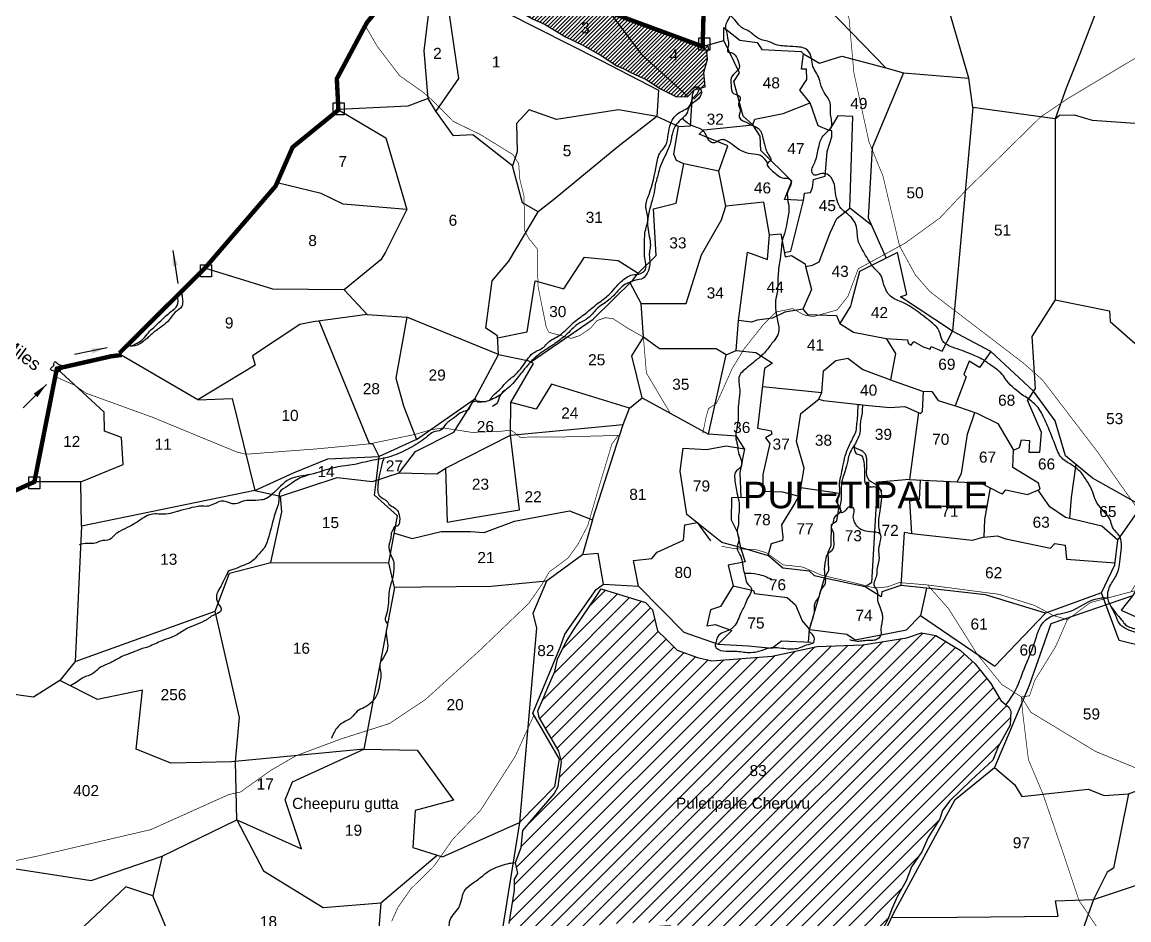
# Model space of a CAD drawing. Header units: feet. Extents: x 784194 to 795064, y 1574127 to 1583236.
# Drawn here: x 786772 to 789271, y 1579764 to 1581792 of the extents above; entities that cross this region are included whole.
import ezdxf
from ezdxf.enums import TextEntityAlignment as Align

# ---------------------------------------------------------------- set-up
doc = ezdxf.new("R2010")
doc.units = ezdxf.units.FT
doc.header["$LTSCALE"] = 15
doc.header["$MEASUREMENT"] = 0
doc.linetypes.add('HIDDEN2', pattern=[0.1875, 0.125, -0.0625])
for name, color, linetype in [('PLOT', 7, 'Continuous'), ('PLOT NO', 7, 'Continuous'), ('ROADS', 6, 'Continuous'), ('TANKS-STREAM', 4, 'Continuous'), ('VILLAGE STONES', 240, 'Continuous')]:
    doc.layers.add(name, color=color, linetype=linetype)
doc.layers.add('VILLAGE BOUNDRY', color=5, linetype='HIDDEN2', lineweight=100)
doc.styles.get("Standard").update_dxf_attribs({"font": 'arial.ttf'})
doc.dimstyles.get("Standard").update_dxf_attribs({"dimtxt": 0.18, "dimasz": 35, "dimexe": 0.18, "dimexo": 0.0625, "dimgap": 0.09, "dimtad": 0, "dimtih": 1, "dimtoh": 1, "dimdec": 4, "dimzin": 0, "dimdsep": 46, "dimtxsty": 'Standard', "dimcen": 0.09, "dimadec": 0, "dimazin": 0, "dimtfac": 1, "dimtdec": 4, "dimtofl": 0, "dimtmove": 0, "dimatfit": 3, "dimfxl": 1, "dimtolj": 1, "dimtzin": 0, "dimarcsym": 0})

msp = doc.modelspace()

# ---------------------------------------------------------------- hatches: boundary and pattern name
at = {"layer": 'TANKS-STREAM', "lineweight": -2}
h = msp.add_hatch(dxfattribs=at)
h.set_pattern_fill('ANSI31', color=256, scale=50)
edge = h.paths.add_edge_path()
edge.add_line((788181.2, 1581662.5), (788213.5, 1581640.9))
edge.add_line((788213.5, 1581640.9), (788249.5, 1581622.9))
edge.add_line((788249.5, 1581622.9), (788274.8, 1581623.7))
edge.add_line((788274.8, 1581623.7), (788289.4, 1581638.9))
edge.add_line((788289.4, 1581638.9), (788301, 1581642))
edge.add_spline(control_points=[(788301, 1581642), (788301.1, 1581642.5), (788301.2, 1581643), (788301.3, 1581643.5)], knot_values=[910.490711, 910.490711, 910.490711, 910.490711, 911.963394, 911.963394, 911.963394, 911.963394], degree=3, periodic=0)
edge.add_spline(control_points=[(788301.3, 1581643.5), (788301.7, 1581643.2), (788302.1, 1581642.8), (788302.4, 1581642.4)], knot_values=[37.831192, 37.831192, 37.831192, 37.831192, 39.350211, 39.350211, 39.350211, 39.350211], degree=3, periodic=0)
edge.add_spline(control_points=[(788280.2, 1581603.9), (788283.7, 1581607.9), (788293.2, 1581613.3), (788302.4, 1581621.8), (788306, 1581630.6), (788305.8, 1581637.1), (788303.7, 1581641), (788302.4, 1581642.4)], knot_values=[39.350211, 39.350211, 39.350211, 39.350211, 55.669986, 69.557943, 77.024587, 83.263541, 88.817356, 88.817356, 88.817356, 88.817356], degree=3, periodic=0)
edge.add_line((788302.4, 1581642.4), (788314, 1581645.5))
edge.add_line((788314, 1581645.5), (788311.3, 1581677.8))
edge.add_line((788311.3, 1581677.8), (788319.7, 1581708.2))
edge.add_line((788319.7, 1581708.2), (788317.9, 1581725))
edge.add_line((788317.9, 1581725), (788322.7, 1581730.3))
edge.add_line((788322.7, 1581730.3), (788319.9, 1581740))
edge.add_line((788319.9, 1581740), (788308.4, 1581736.8))
edge.add_line((788308.4, 1581736.8), (787800.2, 1581924.1))
edge.add_line((787800.2, 1581924.1), (787827.8, 1581879.5))
edge.add_line((787827.8, 1581879.5), (787858.4, 1581849.4))
edge.add_line((787858.4, 1581849.4), (787886.8, 1581821.5))
edge.add_line((787886.8, 1581821.5), (787924.2, 1581799))
edge.add_line((787924.2, 1581799), (787953, 1581786.3))
edge.add_line((787953, 1581786.3), (787998.4, 1581758.9))
edge.add_line((787998.4, 1581758.9), (788036.5, 1581740.8))
edge.add_line((788036.5, 1581740.8), (788079.2, 1581716.1))
edge.add_line((788079.2, 1581716.1), (788114.8, 1581693))
edge.add_line((788114.8, 1581693), (788130.5, 1581686.7))
edge.add_line((788130.5, 1581686.7), (788146.4, 1581678))
edge.add_line((788146.4, 1581678), (788181.2, 1581662.5))
h = msp.add_hatch(dxfattribs=at)
h.set_pattern_fill('ANSI31,_O', color=256, scale=200)
h.set_pattern_definition([(45, (0, 0), (-17.67766953, 17.67766953), [])])
h.paths.add_polyline_path([(788849.9, 1580010.9), (788866.6, 1580032.5), (788915.1, 1580079.3), (788963.8, 1580124.2), (788976.1, 1580154.7), (789002.8, 1580203.8), (789004.5, 1580234.9), (788999.9, 1580244), (788981.5, 1580259), (788958.9, 1580297.5), (788924.2, 1580342.3), (788889.8, 1580372.6), (788834.8, 1580406.3), (788802.8, 1580411.8), (788769.3, 1580401.1), (788670, 1580384.9), (788566.8, 1580381.2), (788465.4, 1580359.5), (788329.4, 1580349.1), (788296.7, 1580356.7), (788250.6, 1580373.1), (788225.8, 1580397.4), (788206.3, 1580416.6), (788195.2, 1580463.7), (788179.7, 1580480.4), (788079.2, 1580511.2), (788069.2, 1580496.4), (788055, 1580475.2), (788017.6, 1580419.7), (788000.3, 1580391.9), (787980.6, 1580353.7), (787974.3, 1580324.9), (787959.7, 1580290.5), (787949.5, 1580266.7), (787936.4, 1580236), (787938.9, 1580221.1), (787983.5, 1580144.4), (787989.7, 1580120.3), (787982.2, 1580064.9), (787973.4, 1580048.7), (787939.9, 1580009.6), (787902.2, 1579965.6), (787898.6, 1579927.4), (787885.4, 1579893.1), (787890.8, 1579868), (787883.8, 1579855.5), (787883.6, 1579830.8), (787871.7, 1579755.6), (787889.9, 1579737.7), (787955.7, 1579745.3), (787991.7, 1579745), (788108.5, 1579755.1), (788187.5, 1579757.9), (788238.1, 1579761.9), (788250.5, 1579753.8), (788274.7, 1579722), (788289, 1579711.8), (788293.9, 1579702.4), (788346.2, 1579636.8), (788379.8, 1579607.1), (788440.9, 1579605.7), (788495.2, 1579613.9), (788524, 1579618.3), (788566.3, 1579621.1), (788621.4, 1579628.2), (788649.3, 1579627.1), (788660.8, 1579636), (788685.9, 1579684), (788703.4, 1579720.9), (788726.7, 1579764.7), (788736.1, 1579789.8), (788748.3, 1579816.8), (788768.3, 1579851.9), (788780.1, 1579883.2), (788803.6, 1579917.5), (788817.4, 1579949.4), (788844.2, 1579991.9)])

# ---------------------------------------------------------------- linework, layer by layer
at = {"layer": 'PLOT', "lineweight": -2}
for points in [[(788571.2, 1581835.8), (788577.2, 1581837.3), (788617.1, 1581796.4), (788721.9, 1581688.9), (788761.9, 1581677.6), (788909.6, 1581665.1), (788845.5, 1581886), (788858.3, 1581932.7), (788871.2, 1582014.3), (788874.3, 1582041.8), (788773.2, 1582014.9), (788789.8, 1582146)], [(789262.7, 1581986), (789154.6, 1581706.6), (789129.7, 1581642.4), (789104.2, 1581573.1), (788918.4, 1581599.3), (788909.6, 1581665.1)], [(787743.1, 1581941.7), (787734.5, 1581881.9), (787866.5, 1581812.6), (788077.4, 1581706.1), (788208.8, 1581638.3), (788205, 1581578.7), (788117.1, 1581510.3), (787975.6, 1581393.4), (787937.3, 1581362.9), (787901.7, 1581383.4), (787879.2, 1581466.9), (787789.6, 1581537.2), (787745.9, 1581534.6), (787705.9, 1581590.4), (787688.4, 1581619.6), (787642.7, 1581602.3), (787485.8, 1581594.1)], [(787688.4, 1581619.6), (787679.5, 1581727.2), (787692, 1581832.2), (787735.1, 1581814.1), (787757.3, 1581664.4), (787705.9, 1581590.4)], [(788097.7, 1581814.5), (788170.7, 1581718.2), (788246.8, 1581649.5), (788274.8, 1581623.7)], [(788308.4, 1581736.8), (788356.4, 1581750.3), (788356.1, 1581780), (788392.2, 1581751.3), (788431.4, 1581745.5), (788442, 1581730.2), (788531.1, 1581725.7), (788535.9, 1581720.6), (788572.3, 1581698.9), (788622.5, 1581715.2), (788721.9, 1581688.9)], [(789104.2, 1581573.1), (789114.2, 1581581.5), (789147.3, 1581582.6), (789188.4, 1581570), (789339, 1581559.9), (789532.4, 1581432.2), (789647.2, 1581353.1), (789882, 1581479.7), (789902.5, 1581759.8)], [(788253.6, 1581556.4), (788281.1, 1581557.2), (788285.7, 1581627.7), (788289.4, 1581638.9), (788314, 1581645.5), (788311.3, 1581677.8), (788319.7, 1581708.2), (788317.9, 1581725), (788322.7, 1581730.3), (788319.9, 1581740)], [(788492.8, 1581271.2), (788507.8, 1581274.1), (788536.5, 1581388.5), (788493.5, 1581391.3), (788509.8, 1581432.7), (788439.7, 1581501.6), (788438.5, 1581534.4), (788421.8, 1581559.5), (788399.8, 1581579.5), (788379.1, 1581657.4), (788391.8, 1581677.1), (788356.4, 1581750.3)], [(788689.7, 1581333.5), (788640.7, 1581371.6), (788647.4, 1581578.4), (788613.8, 1581580.1), (788594.4, 1581547), (788569.3, 1581557.4), (788551.4, 1581609.3), (788528.2, 1581637.9), (788543.5, 1581662.2), (788542.8, 1581685.6), (788531.6, 1581685.9), (788535.9, 1581720.6)], [(788761.9, 1581677.6), (788691.3, 1581507.9), (788682.4, 1581349.9), (788722.8, 1581258.4)], [(788345.3, 1581455.1), (788365.4, 1581512.4), (788300.2, 1581539.1), (788311.3, 1581548.6), (788421.8, 1581559.5), (788426, 1581573), (788489.9, 1581585.1), (788551.4, 1581609.3)], [(787486.2, 1581593.7), (787592.9, 1581530.8), (787640.4, 1581368.2), (787496.6, 1581380.7), (787446.6, 1581404.6), (787347.2, 1581429.1)], [(787845.3, 1581078.7), (787912.4, 1581092.1), (787930, 1581207.5), (787995, 1581189.1), (788041.4, 1581260.8), (788117.9, 1581253.2), (788163, 1581224.9), (788203.2, 1581264.6), (788197.1, 1581370.2), (788248.7, 1581382.5), (788265.6, 1581471.4), (788249.5, 1581479.4), (788243.4, 1581493.2), (788253.6, 1581556.4), (788205, 1581578.7), (788118.7, 1581594), (787978.4, 1581571.5), (787916.8, 1581593.7), (787887.8, 1581562.7), (787889.7, 1581498.5), (787879.2, 1581466.9)], [(788918.4, 1581599.3), (788872.6, 1581093.6)], [(789104.2, 1581573.1), (789104.4, 1581164.5), (789052.1, 1581081.6), (789059.6, 1580963.9), (789041.8, 1580937.8)], [(788536.5, 1581388.5), (788538.5, 1581405.4), (788552.3, 1581406.7), (788556.7, 1581418.6), (788559, 1581436.2), (788585.2, 1581443.8), (788589.4, 1581499.6), (788599.8, 1581532.9), (788600.1, 1581546.6), (788592.7, 1581546.8)], [(788169.2, 1581156.2), (788271.1, 1581156.2), (788305.9, 1581266.2), (788351, 1581345), (788360.4, 1581376.4), (788345.3, 1581455.1), (788265.6, 1581471.4)], [(788361.5, 1581040.4), (788384, 1581050.3), (788389.4, 1581117.4), (788409.9, 1581272.1), (788454.9, 1581255.6), (788459.6, 1581311.3), (788446.4, 1581385.2), (788360.4, 1581376.4)], [(787640.4, 1581368.2), (787591.9, 1581271.9), (787581.6, 1581254.6), (787499.1, 1581187.2), (787338, 1581188.7), (787184.4, 1581236.2)], [(787847.6, 1581040.7), (787845, 1581083.3), (787818.9, 1581100.4), (787833.2, 1581207.1), (787870.6, 1581251.5), (787937.3, 1581362.9)], [(788459.6, 1581311.3), (788484.7, 1581313.2), (788494.5, 1581261.9), (788508.8, 1581264.4), (788539.9, 1581245.4), (788540.8, 1581239.4), (788556.6, 1581242.6), (788571.2, 1581250.2), (788596.6, 1581315.5), (788611.2, 1581348.1), (788640.7, 1581371.6)], [(789364.7, 1580365.8), (789249.1, 1580394.9), (789209.3, 1580502.1), (789239.2, 1580566), (789246, 1580621.5), (789300.5, 1580698.7), (789189.1, 1580761.9), (789127.6, 1580811.9), (789104.8, 1580891.1), (789055.8, 1580958.4), (788959.6, 1581047.6), (788872.6, 1581093.6), (788755.3, 1581171.1), (788769.3, 1581176.4), (788748.2, 1581271.2), (788662.8, 1581228.1), (788644.2, 1581158.8), (788642.6, 1581150), (788618.1, 1581111.2), (788648.9, 1581091.3), (788722.9, 1581077.3), (788771.4, 1581074.4), (788772.7, 1581066.2), (788779.1, 1581062.3), (788785.2, 1581070.5), (788806.1, 1581058.6), (788822.1, 1581053.1), (788824.8, 1581058.9), (788849.3, 1581048.1), (788872.6, 1581093.6)], [(788540.8, 1581239.4), (788554.3, 1581188.1), (788534.8, 1581143.3), (788493.8, 1581136.4), (788466, 1581122.8), (788431.8, 1581118.4), (788418.6, 1581114), (788389.4, 1581117.9)], [(787919.7, 1581023.8), (788060.9, 1581120.5), (788149.7, 1581208.1), (788163, 1581224.9)], [(788142.9, 1580920), (788171.9, 1580943.3), (788148.3, 1581037.8), (788174.6, 1581080.2), (788169.2, 1581156.2), (788144.4, 1581202.9)], [(787499.1, 1581187.2), (787550.9, 1581131), (787428.8, 1581115), (787399, 1581108.4), (787291.6, 1581037.8), (787297.5, 1581016.9), (787168.3, 1580938.5), (786991.3, 1581041.7)], [(789104.4, 1581164.5), (789227, 1581139.8), (789228.8, 1581115.7), (789405.7, 1580959.4), (789592.6, 1580978.1)], [(787550.9, 1581131), (787640.5, 1581125.1), (787620.5, 1581016.8), (787615.4, 1580987.5), (787633, 1580924.7), (787662.5, 1580848.8), (787577.8, 1580810.4)], [(788534.8, 1581143.3), (788545.1, 1581131.5), (788610.5, 1581129.1), (788618.1, 1581111.2)], [(787297.1, 1580733.9), (787384.7, 1580773.5), (787461.8, 1580805), (787577.8, 1580810.4), (787563.7, 1580839.4), (787555.9, 1580839), (787442, 1581116.7)], [(787662.5, 1580848.8), (787794.1, 1580940.7), (787847.6, 1581040.7), (787640.5, 1581125.1)], [(788171.9, 1580943.3), (788321.8, 1580860.7), (788361.5, 1581040.4), (788339, 1581053.6), (788210.7, 1581053.6), (788174.6, 1581080.2)], [(788722.9, 1581077.3), (788743.9, 1581043.5), (788732.8, 1580983.6)], [(787847.6, 1581040.7), (787913.1, 1581027.3)], [(788384, 1581050.3), (788428.5, 1581045.6), (788465.9, 1581021.6), (788447.9, 1581009.1), (788432.4, 1580874.4), (788462.9, 1580868.6), (788464.8, 1580861.3), (788450.3, 1580852.3), (788460.3, 1580839.5), (788444, 1580769.8), (788444, 1580732.2), (788439.8, 1580718.4), (788439.8, 1580718.4), (788415.5, 1580718), (788373.2, 1580717.1), (788373.1, 1580667.1), (788386.4, 1580640.4), (788394.1, 1580604.8), (788351.7, 1580616.2), (788272.7, 1580679.4), (788257.9, 1580777.4), (788264.1, 1580829.5), (788317, 1580826.6), (788361.2, 1580834.7), (788402.7, 1580827.6), (788385, 1580856.1), (788321.8, 1580860.7)], [(788443.2, 1580968.6), (788577.7, 1580955.3), (788581.3, 1581003.7), (788609.3, 1581027.7), (788636, 1581033), (788670.2, 1581007), (788738.3, 1580981.6), (788805.1, 1580958.2), (788825.9, 1580957.2), (788840.1, 1580937.1), (788883.9, 1580923.3), (788927.8, 1580908.4), (788974.9, 1580885), (789010.5, 1580825), (789023.7, 1580831.1), (789028.3, 1580847.9), (789046.2, 1580846.7), (789044.8, 1580820.2), (789070.1, 1580820.4), (789073.9, 1580864.8), (789041.8, 1580937.8)], [(788959.6, 1581047.6), (788933.5, 1581011.2), (788910.6, 1581026), (788898, 1580995.7), (788903.6, 1580990.7), (788878.4, 1580925)], [(786904.2, 1580753.2), (786999.5, 1580792.2), (786995.8, 1580853.5), (786957.4, 1580867.7), (786956.9, 1580910.7), (786849.9, 1581009)], [(787297.1, 1580733.9), (787355, 1580720.8), (787482.8, 1580763.4), (787562.7, 1580754.2), (787623.1, 1580773.5), (787708.2, 1580771.5), (787729.5, 1580784.9), (787874.7, 1580858.9), (788128.6, 1580882.9), (788142.9, 1580920), (787967.2, 1580973.7), (787932.5, 1580917.1), (787875, 1580932.2), (787926.2, 1581020.3), (787913.1, 1581027.3)], [(788530.1, 1580739.5), (788538, 1580784.3), (788520.4, 1580844.5), (788529.8, 1580907.6), (788570.6, 1580939.7), (788577.7, 1580955.3)], [(788570.6, 1580939.7), (788581.1, 1580936.7), (788662.4, 1580928.1), (788675.9, 1580926.7), (788731.3, 1580921.4), (788765, 1580923.3), (788800.6, 1580907.9), (788804.7, 1580912.4), (788806.9, 1580958.1)], [(787168.3, 1580938.5), (787245.9, 1580941.4), (787297.1, 1580733.9), (786905.6, 1580653), (786904.2, 1580753.2), (786799.2, 1580753.2)], [(787623.1, 1580773.5), (787659.8, 1580821.6), (787746.8, 1580865.3), (787794.1, 1580940.7), (787801, 1580933.5), (787819.4, 1580934.5)], [(787728, 1580783.9), (787731.4, 1580662), (787796.2, 1580673.7), (787895.1, 1580689.8), (787874.7, 1580858.9), (787875, 1580932.2)], [(788795.5, 1580910.1), (788775.7, 1580758.5), (788705.5, 1580752.7), (788700.2, 1580705.2), (788689.5, 1580525.2), (788675.4, 1580516.3)], [(788775.7, 1580758.5), (788883.4, 1580752.9), (788893, 1580772), (788906.5, 1580861), (788923.1, 1580910)], [(787612.2, 1580637.1), (787652.6, 1580625.2), (787717.7, 1580640.7), (787784.1, 1580640.7), (787815.1, 1580638.8), (787883.7, 1580664.5), (788007.8, 1580687.5), (788059.3, 1580667.6), (788128.6, 1580882.9)], [(788402.7, 1580827.6), (788392.7, 1580774.3), (788394.3, 1580717.5)], [(787333, 1580571.1), (787600, 1580570), (787619.3, 1580676.1), (787567.4, 1580723.2), (787570.9, 1580753.3), (787577.8, 1580810.4)], [(788883.4, 1580752.9), (788936, 1580751.2), (788979.2, 1580728.7), (788985.6, 1580725.9), (788992.8, 1580735.2), (789042.1, 1580724.6), (789070.8, 1580736.8), (789066.6, 1580750), (789008.6, 1580786), (789010.5, 1580825)], [(789151.1, 1580792.8), (789140.6, 1580717.8), (789136.9, 1580670.6)], [(788957.6, 1580739.9), (788944.7, 1580668), (788943.2, 1580628.4), (788917.1, 1580620.9), (788780.6, 1580635.4), (788776.6, 1580710.1), (788798.1, 1580714.1), (788800.4, 1580757.2)], [(788444, 1580732.2), (788488.6, 1580730.4), (788525.3, 1580720.7)], [(788813.7, 1580513.3), (788755.7, 1580518.7), (788713.2, 1580504.7), (788711.8, 1580493.6), (788675.4, 1580516.3), (788583.4, 1580535.6), (788593.4, 1580552.6), (788591.6, 1580594.4), (788598.9, 1580609.6), (788599.5, 1580657.1), (788611.6, 1580664.9), (788616.5, 1580697.7), (788609.8, 1580709.8), (788617.1, 1580726.8), (788530.3, 1580739.5), (788527.9, 1580725.6), (788516.9, 1580705), (788486.6, 1580655.9), (788489.6, 1580628), (788489, 1580620.7), (788463.5, 1580612.8), (788455.6, 1580586.3)], [(789246, 1580621.5), (789210.1, 1580652.8), (789128, 1580672.8), (789092.4, 1580697.1), (789065.8, 1580734.7)], [(786891.4, 1580347.1), (787207.5, 1580461.3), (787240, 1580546.8), (787333, 1580571.1), (787358.2, 1580685.4), (787355, 1580720.8)], [(789300.5, 1580698.7), (789333.4, 1580640.1), (789324.9, 1580567.2), (789279.1, 1580495.4), (789253.8, 1580463), (789401.8, 1580396.5), (789399.9, 1580273.4), (789357, 1580248.2), (789421.3, 1580223.2), (789489.4, 1580199.2), (789506.6, 1580163.4), (789567.1, 1580120.2), (789585.8, 1580109.5), (789616.5, 1580164.8), (789628.4, 1580209.9)], [(786905.6, 1580653), (786891.4, 1580347.1), (786856.7, 1580304.7), (786797.5, 1580266.9), (786769.3, 1580270.5), (786740.3, 1580275), (786640.1, 1580314.4), (786597.6, 1580317.7), (786587.4, 1580300.3), (786541, 1580303.4)], [(788059.3, 1580667.6), (788036.9, 1580588.6), (787955.9, 1580528.5), (787830.6, 1580516.6), (787673.1, 1580515.1), (787612.2, 1580514.3), (787600, 1580570)], [(788084.5, 1580521.7), (788163.5, 1580517.7), (788152.3, 1580575.3), (788194, 1580580.2), (788206, 1580594.6), (788265.4, 1580621.8), (788267.8, 1580656.3), (788295.7, 1580661), (788326.3, 1580620.2)], [(788780.6, 1580635.4), (788763.4, 1580638.4), (788755.7, 1580518.7)], [(788943.2, 1580628.4), (788973.6, 1580631.2), (788992.8, 1580624.3), (789094.3, 1580603.4), (789103.6, 1580613.7), (789127.3, 1580610.2), (789130.3, 1580578.7), (789239.7, 1580569.9)], [(788394.1, 1580604.8), (788404.4, 1580572.8), (788366.2, 1580565.1), (788377.5, 1580518.5), (788348.5, 1580471.2), (788325.9, 1580464.2), (788318.2, 1580428.2), (788336.5, 1580430.9), (788374, 1580417.4), (788343.2, 1580386.6)], [(788547.7, 1580391.3), (788549.4, 1580419.4), (788583.4, 1580535.6), (788560.9, 1580540.9), (788549.9, 1580551.5), (788489.8, 1580558.5), (788457.2, 1580585.9), (788394.1, 1580604.8)], [(787543.1, 1580148.9), (787663.8, 1580147.1), (787745.5, 1580034), (787658.8, 1580010.5), (787653.7, 1579927.3), (787720.7, 1579906), (787894.5, 1579983.7), (787974.7, 1580064.8), (787984.9, 1580126.4), (787925, 1580230.9), (787987, 1580381.3), (787997.1, 1580408.7), (788067.7, 1580510.1), (788084.5, 1580521.7), (788072.8, 1580591.2), (788036.9, 1580588.6)], [(787955.9, 1580528.5), (787925.2, 1580455.6), (787933, 1580423.2), (787894.5, 1579983.7)], [(787612.2, 1580514.3), (787580.7, 1580347.8), (787543.1, 1580148.9), (787244.6, 1580120.6), (787107.2, 1580117.7), (787029, 1580149.1), (787043.6, 1580282.7), (786941.4, 1580261.7), (786856.7, 1580304.7)], [(788163.5, 1580517.7), (788265.9, 1580413.6), (788343.2, 1580386.6), (788411.6, 1580383), (788464.6, 1580377.6), (788486.2, 1580393.8), (788553.6, 1580391.1)], [(788377.5, 1580518.5), (788423.5, 1580507.4), (788425.3, 1580501.1), (788499.5, 1580491.8), (788518.2, 1580475.2), (788532.9, 1580439.1), (788549.4, 1580419.4), (788634.3, 1580408.7), (788652.6, 1580396.6), (788769, 1580418.8), (788800.5, 1580451.3), (788968.1, 1580336.8), (789083, 1580456.4), (788946.9, 1580497.9), (788813.7, 1580513.3), (788800.5, 1580451.3)], [(789279.1, 1580495.4), (789094.7, 1580432.4), (789045.9, 1580292.9), (788967.6, 1580107.8), (789012.6, 1580069.1), (789029.2, 1580042.1), (789178.8, 1580058.7), (789214.8, 1580044.2), (789270.1, 1580048), (789345.9, 1580077.1)], [(786747.3, 1579880.1), (786927.2, 1579852.3), (787087.7, 1579907.8), (787256.6, 1579989.5), (787253.3, 1580121.4), (787262.3, 1580220.6), (787207.5, 1580461.3)], [(787256.6, 1579989.5), (787402.3, 1579923.8), (787365.7, 1580034.5), (787382.4, 1580075.7), (787543.1, 1580148.9)], [(787894.5, 1579983.7), (787853.3, 1579725.3), (788233.3, 1579751.2), (788358.7, 1579602.3), (788428.5, 1579587), (788529.8, 1579601.5), (788665.4, 1579621), (788739.7, 1579777.6), (788878.5, 1580035.6), (788967.6, 1580107.8)], [(788735.6, 1579768.8), (788882.7, 1579770), (789111.6, 1579772.1), (789104.9, 1579806.3), (789191, 1579809.3), (789522.7, 1579920.4), (789562.9, 1580078.9), (789581.8, 1580111.8)], [(789270.1, 1580048), (789236.1, 1579880.5), (789222, 1579871.1), (789191, 1579809.3), (789099.8, 1579553.5), (789089.3, 1579554.9), (789073.5, 1579607.2), (788977.4, 1579652.5), (788927.9, 1579665.4), (788842.9, 1579655.3), (788665.4, 1579621), (788660, 1579610), (788611.5, 1579139), (788517.3, 1579256.7), (788522.9, 1579298.7), (788551.9, 1579294.5), (788554.9, 1579294.8), (788545.7, 1579329.5), (788660, 1579610)], [(787256.6, 1579989.5), (787316.7, 1579874), (787451.3, 1579791.6), (787581.9, 1579802.2), (787709.1, 1579909.7)], [(787087.7, 1579907.8), (787066.6, 1579817.6), (787005.5, 1579837.9), (786857.7, 1579698.2), (786794.7, 1579585.6), (786802.1, 1579545.8), (786959.4, 1579463.7), (787090.1, 1579521.1), (787141.5, 1579640.3), (787066.6, 1579817.6)], [(787581.9, 1579802.2), (787574.5, 1579715.6), (787582, 1579687.5), (787561.8, 1579650.4), (787472.1, 1579603.7), (787376, 1579633.9), (787141.5, 1579640.3)]]:
    msp.add_lwpolyline(points, dxfattribs=at)
at = {"layer": 'ROADS', "linetype": 'HIDDEN2', "lineweight": -2, "ltscale": 10, "const_width": 1.5}
for points in [[(789275.7, 1580504.8), (789313.9, 1580565.3), (789322.3, 1580587.6), (789324.7, 1580643.9), (789276.5, 1580712.3), (789198.9, 1580822.6), (789075.9, 1580983.3), (789033.2, 1581021.2), (788821.9, 1581182.8), (788788.7, 1581220.9), (788753.2, 1581285.7), (788715.5, 1581444.5), (788684, 1581521.5), (788649.9, 1581677.8), (788639.2, 1581799.1), (788581, 1582000.6), (788506.9, 1582264.1)], [(789911.5, 1582047.7), (789837.3, 1582004), (789646.4, 1581922.4), (789466.4, 1581819), (789131.6, 1581618.2), (789071.7, 1581577.7), (788901.3, 1581410.1), (788844.4, 1581349.7), (788766.2, 1581292.8), (788659.8, 1581234.5), (788636.6, 1581172.5), (788612.2, 1581141.6), (788557.1, 1581126.3), (788536.4, 1581130.7), (788511.6, 1581144.7), (788474, 1581136.9), (788446, 1581108.9), (788402.9, 1581054.9), (788375.7, 1581010.3), (788347.7, 1580947.9), (788339.5, 1580930.6), (788321.6, 1580918.5), (788316, 1580898.7), (788308.7, 1580862.8)], [(788235, 1580908.5), (788181.3, 1580999.3), (788174.6, 1581080.2), (788138.6, 1581100.8), (788105.8, 1581122), (788089, 1581124), (788069.7, 1581117.6), (788056.2, 1581101.2), (788031.1, 1581083.8), (788011.5, 1581077.4), (787961, 1581091.1), (787955.2, 1581102.5), (787936.4, 1581196.3), (787935.3, 1581279), (787915.4, 1581303.8), (787906.4, 1581320.6), (787904.9, 1581399.4), (787895.6, 1581436.3), (787893, 1581472.3), (787879.9, 1581492.5), (787806.5, 1581537.8), (787745.1, 1581567.6), (787698.8, 1581614.6), (787677.7, 1581633), (787624, 1581670.9), (787573.5, 1581737.2), (787546.4, 1581783.8)], [(786846.3, 1580990.8), (786891, 1580971.2), (786915.3, 1580953.7), (787066.2, 1580899), (787202.2, 1580842.9), (787256.5, 1580820.6), (787276.9, 1580815.6), (787439.4, 1580827.9), (787555.9, 1580839), (787658.1, 1580860.2), (787694, 1580870.7), (787722.4, 1580875.1), (787758.2, 1580869.6), (787786.9, 1580864.9), (787853.8, 1580867.6), (787874.8, 1580870), (787883.1, 1580864.9), (787895.6, 1580854.1), (787981.1, 1580854.4), (788117.6, 1580858.1), (788103.2, 1580838.1), (788073.5, 1580739), (788056.5, 1580680.6), (788048.9, 1580654.3), (788026.4, 1580611.4), (788004.4, 1580580.9), (787962.1, 1580549.9), (787945.4, 1580521.2), (787915.3, 1580478.2), (787806.3, 1580373.6), (787682.5, 1580261.4), (787601.2, 1580207.2), (787551.1, 1580191.2), (787490.8, 1580172.1), (787390.2, 1580134.4), (787333.6, 1580101.7), (787264.4, 1580052.3), (787238.9, 1580047), (787062.5, 1579967.6), (786807.7, 1579908), (786719.6, 1579889.8)], [(789210.8, 1579729.5), (789158, 1579808.1), (789120.5, 1579920.8), (789077.1, 1580047.4), (789044.1, 1580125.6), (789030.6, 1580236.5), (789028.1, 1580267.3), (788984, 1580295.4), (788928.1, 1580364.2), (788864.4, 1580465.8), (788816.3, 1580520.3), (788752.2, 1580525.6), (788724.3, 1580515.4), (788692.1, 1580514.6), (788639, 1580528), (788577.4, 1580542.1), (788534.2, 1580560.8), (788490.4, 1580565.6), (788452.2, 1580593.1), (788431, 1580599.5), (788379.7, 1580602.4), (788351.5, 1580607.6)], [(788816.3, 1580520.3), (788937.8, 1580504.3), (788978.4, 1580499), (789058.7, 1580473.7), (789100.6, 1580451.1), (789132.1, 1580441.9), (789105.7, 1580381.2), (789058.1, 1580304.2), (789046.7, 1580269.7), (789028.1, 1580267.3)], [(789286.9, 1580507.7), (789235.8, 1580494.2), (789184, 1580480.5), (789132.1, 1580441.9)], [(789028.1, 1580267.3), (789049.8, 1580232.5), (789195.8, 1580144.1), (789301.2, 1580100.8), (789346.6, 1580087.5), (789535, 1579927.6), (789655.1, 1579814.7), (789703, 1579752.5), (789760.9, 1579650.9), (789780.2, 1579629.2), (789785.1, 1579602.9), (789824.1, 1579582.5), (789860.6, 1579563.4), (789876.1, 1579544.6), (789964, 1579397.4), (790115.1, 1579129.8), (790171.2, 1579005.8), (790215.9, 1578907), (790233.1, 1578884.2), (790260.4, 1578800.7), (790300.6, 1578729.6), (790318.7, 1578705.6)]]:
    msp.add_lwpolyline(points, dxfattribs=at)
at = {"layer": 'ROADS', "linetype": 'HIDDEN2', "lineweight": -3, "ltscale": 10, "const_width": 1.5}
msp.add_lwpolyline([(787927.5, 1580226.5), (787885.3, 1580133.4), (787806.1, 1580010), (787744.7, 1579946.5), (787700.9, 1579884.1), (787649.1, 1579833.2), (787620.4, 1579792), (787606, 1579760)], dxfattribs=at)
at = {"layer": 'TANKS-STREAM', "lineweight": -2}
for points in [[(787800.2, 1581924.1), (787827.8, 1581879.5), (787858.4, 1581849.4), (787886.8, 1581821.5), (787924.2, 1581799), (787953, 1581786.3), (787998.4, 1581758.9), (788036.5, 1581740.8), (788079.2, 1581716.1), (788114.8, 1581693), (788130.5, 1581686.7), (788146.4, 1581678), (788181.2, 1581662.5), (788213.5, 1581640.9), (788249.5, 1581622.9), (788274.8, 1581623.7), (788289.4, 1581638.9), (788314, 1581645.5), (788311.3, 1581677.8), (788319.7, 1581708.2), (788317.9, 1581725), (788322.7, 1581730.3), (788319.9, 1581740), (788308.4, 1581736.8)], [(787871.7, 1579755.6), (787883.6, 1579830.8), (787883.8, 1579855.5), (787890.8, 1579868), (787885.4, 1579893.1), (787898.6, 1579927.4), (787902.2, 1579965.6), (787939.9, 1580009.6), (787973.4, 1580048.7), (787982.2, 1580064.9), (787989.7, 1580120.3), (787983.5, 1580144.4), (787938.9, 1580221.1), (787936.4, 1580236), (787949.5, 1580266.7), (787959.7, 1580290.5), (787974.3, 1580324.9), (787980.6, 1580353.7), (788000.3, 1580391.9), (788017.6, 1580419.7), (788055, 1580475.2), (788069.2, 1580496.4), (788079.2, 1580511.2)], [(788079.3, 1580511.2), (788179.7, 1580480.4), (788195.2, 1580463.7), (788206.3, 1580416.6), (788225.8, 1580397.4), (788250.6, 1580373.1), (788296.7, 1580356.7), (788329.4, 1580349.1), (788465.4, 1580359.5), (788566.8, 1580381.2), (788670, 1580384.9), (788769.3, 1580401.1), (788802.8, 1580411.8), (788834.8, 1580406.3), (788889.8, 1580372.6), (788924.2, 1580342.3), (788958.9, 1580297.5), (788981.5, 1580259), (788999.9, 1580244), (789004.5, 1580234.9), (789002.8, 1580203.8), (788976.1, 1580154.7), (788963.8, 1580124.2), (788915.1, 1580079.3), (788866.6, 1580032.5), (788849.9, 1580010.9), (788844.2, 1579991.9), (788817.4, 1579949.4), (788803.6, 1579917.5), (788780.1, 1579883.2), (788768.3, 1579851.9), (788748.3, 1579816.8), (788736.1, 1579789.8), (788726.7, 1579764.7), (788703.4, 1579720.9)], [(789209.3, 1580502.1), (789083, 1580456.4)]]:
    msp.add_lwpolyline(points, dxfattribs=at)
for points in [[(790205.7, 1577267.8), (790205.9, 1577272.1), (790207.3, 1577282.7), (790221.3, 1577289.4), (790229.2, 1577293.3), (790239.5, 1577298.6), (790249.8, 1577308.2), (790256.4, 1577313.5), (790270, 1577320.2), (790290.6, 1577329.1), (790303.5, 1577337.1), (790388.5, 1577389.6), (790425.7, 1577409.7), (790445.3, 1577419.8), (790472.4, 1577433), (790484.9, 1577438.9), (790494.6, 1577445.7), (790511.6, 1577447.3), (790531.8, 1577449.4), (790558.3, 1577453.1), (790597, 1577479.1), (790603.9, 1577481.2), (790627.8, 1577486), (790643.2, 1577496.6), (790662.8, 1577510.4), (790676, 1577516.2), (790696.2, 1577525.2), (790744.7, 1577538.2), (790762.2, 1577545.1), (790785.5, 1577572.6), (790783.9, 1577598), (790793, 1577615), (790806.2, 1577624.5), (790822.7, 1577639.9), (790841.4, 1577676.8), (790876.9, 1577725), (790883.8, 1577775.4), (790882.8, 1577845.7), (790897.7, 1577908.7), (790904, 1577945.8), (790922.1, 1578009.4), (790928.9, 1578042.8), (790929.6, 1578060.6), (790900.9, 1578080.6), (790864.3, 1578083), (790831.2, 1578088), (790824.9, 1578089.1), (790811.3, 1578100), (790796.2, 1578123.7), (790767.7, 1578184.9), (790746.8, 1578220.8), (790741, 1578244.1), (790726.8, 1578270.8), (790713, 1578289.6), (790681.6, 1578323.6), (790665.3, 1578346.5), (790653.2, 1578367.4), (790623.6, 1578377), (790597.7, 1578391.6), (790581.4, 1578405.4), (790525.3, 1578424.8), (790495.7, 1578438.2), (790487.7, 1578457.8), (790489, 1578490.7), (790493.2, 1578537.4), (790507.4, 1578564), (790529.9, 1578609.9), (790557.1, 1578692.1), (790563.4, 1578721), (790558.2, 1578745.4), (790546.9, 1578769.2), (790528.1, 1578818.9), (790512.4, 1578848.4), (790508, 1578905.7), (790513.8, 1578967.2), (790529.2, 1578990.9), (790543.4, 1579018.3), (790550, 1579058.8), (790551.5, 1579103.5), (790555.5, 1579165.5), (790550.4, 1579184.1), (790516.4, 1579240.9), (790484.8, 1579254.1), (790463.9, 1579289.4), (790449.9, 1579333.7), (790437, 1579431.6), (790437.5, 1579505.1), (790431.3, 1579525.1), (790419.4, 1579532.1), (790375.1, 1579563.4), (790352.3, 1579571.3), (790328.2, 1579583.7), (790301, 1579596.6), (790287.3, 1579603), (790266.5, 1579613.1), (790226.5, 1579648.5), (790216.1, 1579663), (790204.4, 1579668.8), (790174.7, 1579680), (790123.6, 1579695.5), (790101.8, 1579703.3), (790073.4, 1579708.7), (790060.5, 1579710.7), (790043.9, 1579717.3), (790022.6, 1579721.3), (789994.9, 1579730), (789963.7, 1579738.6), (789934.4, 1579749.6), (789909.5, 1579755.2), (789894.5, 1579761), (789872.4, 1579765.6), (789845.9, 1579773.3), (789836.4, 1579778.5), (789825.4, 1579788.6), (789816.1, 1579798), (789789.3, 1579844), (789780.8, 1579876), (789775.1, 1579900.3), (789770.3, 1579920.2), (789767.4, 1579950.6), (789763.4, 1579974.5), (789757.7, 1579991.1), (789752.6, 1580004.2), (789716.1, 1580032.3), (789701.1, 1580039.6), (789664.2, 1580058.2), (789639.4, 1580080.1), (789623.6, 1580103.2), (789617.9, 1580116.2), (789586.6, 1580142.4), (789565.9, 1580153.3), (789547.7, 1580148.1), (789521.3, 1580161.9), (789503.7, 1580179.4), (789491.9, 1580200.4), (789468.3, 1580213.1), (789445.3, 1580225.9), (789434.3, 1580230.9), (789416.5, 1580239.9), (789401.9, 1580252), (789390.1, 1580264), (789386.1, 1580274.4), (789384.7, 1580300.7), (789375.8, 1580332.3), (789372, 1580355.6), (789369.1, 1580369), (789330.7, 1580396), (789311.8, 1580405.9), (789297.8, 1580410.7), (789279.9, 1580414.8), (789262, 1580422.5), (789252.7, 1580429.2), (789242.8, 1580447.4), (789234.2, 1580465.3), (789224.2, 1580487.5), (789228.2, 1580517.6), (789243.1, 1580542.9), (789249.9, 1580566.3), (789252.6, 1580591.5), (789253.9, 1580618.5), (789245.8, 1580636.1), (789235.9, 1580646.9), (789230, 1580663.9), (789196.1, 1580710.7), (789189.8, 1580729.6), (789175.4, 1580756.6), (789158.3, 1580779.2), (789141.1, 1580791.8), (789119.5, 1580807.1), (789104.5, 1580836.7), (789091, 1580870.9), (789075.7, 1580904.7), (789065.8, 1580920.9), (789057.6, 1580929.5), (789033.3, 1580947.9), (788995.2, 1580981.6), (788984.8, 1580996), (788956, 1581019), (788946, 1581026.2), (788914.9, 1581041.5), (788894.6, 1581049.6), (788872.1, 1581057.3), (788857.7, 1581064.6), (788850, 1581072.1), (788842.8, 1581093.3), (788834.7, 1581105), (788813.9, 1581122.6), (788760.6, 1581158.1), (788732.7, 1581172.5), (788717.8, 1581198.6), (788710.6, 1581219.8), (788696.6, 1581235.1), (788687.1, 1581247.7), (788666.4, 1581282.4), (788660.5, 1581294.5), (788656.1, 1581329.1), (788647, 1581347.3), (788618.2, 1581374.6), (788610.6, 1581393.8), (788598.4, 1581440.8), (788586.3, 1581449.4), (788569.1, 1581447.8), (788560.5, 1581446.3), (788554.9, 1581454.9), (788558.5, 1581468.6), (788564.1, 1581481.2), (788571.3, 1581513.1), (788582.6, 1581537.3), (788599.4, 1581555.6), (788597.2, 1581583.4), (788596.4, 1581610), (788581, 1581635.9), (788572.9, 1581659.3), (788565.7, 1581676.3), (788557.6, 1581691.6), (788554.1, 1581709.8), (788545.4, 1581728.2), (788518.9, 1581736.3), (788493.2, 1581737.7), (788477.3, 1581739.9), (788458.5, 1581747.7), (788444, 1581751.1), (788421.7, 1581764.5), (788410.2, 1581772.8), (788396.5, 1581779.5), (788383.9, 1581793.5), (788371.9, 1581805.8), (788353.8, 1581817.5), (788346.1, 1581829.1), (788333.8, 1581845.8), (788311.8, 1581865.4), (788312, 1581865.4)], [(788370.5, 1581806.8), (788363.9, 1581793.3), (788359.7, 1581780.9), (788362.3, 1581769.8), (788364.3, 1581757.6), (788366, 1581749.7), (788366.3, 1581737.1), (788365.2, 1581724.9), (788374.3, 1581722.7), (788378.5, 1581720.3), (788388.7, 1581703.3), (788390.9, 1581687.8), (788385, 1581680), (788372.6, 1581665), (788372.6, 1581649.8), (788378, 1581630.4), (788392.4, 1581623.9), (788393.3, 1581618.9), (788389.3, 1581603.9), (788392.8, 1581596.3), (788391.1, 1581577.4), (788399.4, 1581568.7), (788406.6, 1581566.1), (788418.5, 1581559.2), (788434.2, 1581551.7), (788439.5, 1581545.2), (788443.4, 1581534.1), (788448, 1581516.3), (788457.2, 1581491.7), (788462.1, 1581479.6), (788454.7, 1581472.6), (788466.2, 1581455.5), (788477.4, 1581446.1), (788492, 1581439.2), (788496.2, 1581439.2), (788506, 1581436.4), (788508.4, 1581429.2), (788501.6, 1581412), (788503.2, 1581370.8), (788498.6, 1581338.4), (788493.4, 1581314.4), (788487.8, 1581297.3), (788485.8, 1581278.3), (788482, 1581248.8), (788478.1, 1581209.4), (788477.1, 1581183.4), (788473.2, 1581162.1), (788477.8, 1581116.7), (788479.5, 1581089.9), (788471.2, 1581073.9), (788464.9, 1581066.2), (788457.6, 1581056.5), (788436.7, 1581034.2), (788426.6, 1581025.9), (788412.3, 1581013.7), (788391.4, 1580992.7), (788392, 1580962.1), (788390.3, 1580936), (788388.6, 1580920.4), (788388.6, 1580895.4), (788384.2, 1580865.9), (788384.7, 1580845.1), (788385.8, 1580841.5), (788389.2, 1580819.6), (788395.1, 1580787.6), (788382.2, 1580774.1), (788380.8, 1580760.1), (788386.4, 1580725.1), (788390.6, 1580705.5), (788390.6, 1580685.2), (788389.2, 1580669.8), (788389.2, 1580657.2), (788386.4, 1580640.4), (788390.3, 1580622.6), (788386, 1580606.9), (788395.7, 1580581.6), (788399.1, 1580563), (788401.5, 1580550.9), (788404.6, 1580539.3), (788408.5, 1580524.8), (788418.7, 1580512.5), (788411.9, 1580493.2), (788405.4, 1580478.4), (788393.3, 1580453.8), (788376, 1580423.1), (788369.6, 1580419), (788342.7, 1580404.1), (788338.8, 1580392.9), (788336.9, 1580382.1), (788343.1, 1580375.1), (788367.5, 1580370.9), (788385.7, 1580370.5), (788417.4, 1580367.8), (788434.8, 1580370.5), (788459.5, 1580378.1), (788496.4, 1580376.7), (788530.4, 1580379.4), (788542.8, 1580384.8), (788559.3, 1580390.9), (788558.3, 1580405.7), (788549.1, 1580414.5)], [(788270.3, 1581627), (788280.3, 1581636), (788289, 1581643.6), (788299, 1581644.9), (788305.2, 1581637.3), (788305.6, 1581631.1), (788303, 1581624.1), (788293.3, 1581614.1), (788277.8, 1581600.5), (788272.2, 1581584.7), (788265, 1581576.8), (788255.7, 1581568.3), (788243.8, 1581552.3), (788240.3, 1581540.8), (788237.8, 1581530.7), (788234.7, 1581516.8), (788225.9, 1581495.1), (788208.6, 1581452.2), (788205.3, 1581438.7), (788201.3, 1581424), (788199.7, 1581413), (788194.3, 1581388.8), (788184.1, 1581333.5), (788190.1, 1581291.9), (788190.1, 1581284.5), (788188, 1581272.5), (788189.1, 1581250.7), (788183.2, 1581224.6), (788173.1, 1581212.6), (788157, 1581209.1), (788146.3, 1581204.8), (788135.8, 1581200.6), (788124.2, 1581192.1), (788096, 1581163.6), (788068.7, 1581143.6), (788049.4, 1581122.7), (788030.8, 1581112.3), (788002.4, 1581087.4), (787980.7, 1581069.8), (787957.2, 1581054), (787945.3, 1581045.9), (787916.2, 1581020.1), (787900.7, 1581001.2), (787889.4, 1580987.5), (787876.1, 1580971.8), (787862.1, 1580959.7), (787851.7, 1580950), (787836.4, 1580941.4), (787827.9, 1580937.5)], [(787827.9, 1580937.5), (787835.4, 1580948.5), (787845.1, 1580957.1), (787859.7, 1580972.1), (787871.4, 1580984.5), (787882.4, 1580992.9), (787909.4, 1581025.2), (787926.4, 1581044.8), (787949.5, 1581057.8), (787958.9, 1581067.5), (787985.1, 1581084.5), (788017.1, 1581113.2), (788044, 1581133.8), (788071.8, 1581156.6), (788085.9, 1581166.8), (788096.4, 1581175.6), (788124.2, 1581205.6), (788150.1, 1581220.8), (788168.1, 1581224.2), (788173.4, 1581227.3), (788178.1, 1581230.4), (788180.3, 1581242), (788177.8, 1581258.7), (788177.3, 1581296.5), (788178.9, 1581319.9), (788184.9, 1581349.6), (788180.2, 1581375.1), (788187.3, 1581402.7), (788204.1, 1581469.7), (788213.3, 1581498.2), (788222.1, 1581509), (788234.2, 1581557.1), (788254.8, 1581587), (788280.2, 1581603.9), (788287, 1581620.9), (788295.8, 1581629.6), (788301.3, 1581643.5)], [(788455.1, 1581473.1), (788439.1, 1581490.3), (788418, 1581494.4), (788396.5, 1581500.8), (788371.6, 1581518.1), (788349.6, 1581526), (788335.2, 1581519.3), (788326.1, 1581521.1), (788314.3, 1581540), (788304.9, 1581549.9), (788289, 1581556.1), (788269.1, 1581568.1), (788263, 1581575)], [(787131.2, 1581183.6), (787132.8, 1581173.1), (787134.1, 1581160.3), (787132.2, 1581149.4), (787117.4, 1581136.2), (787103, 1581118.6), (787071.4, 1581092.9), (787062.8, 1581085.9), (787054.3, 1581077.9), (787046.3, 1581071.5), (787035.8, 1581063.9), (787015.6, 1581059.4)], [(787016, 1581059.8), (787045.1, 1581076.1), (787056.6, 1581090.1), (787068.6, 1581102.2), (787084.4, 1581116.8), (787109.2, 1581138.9), (787121.9, 1581151.3), (787122.1, 1581173.3)], [(787862.6, 1580960.1), (787851.8, 1580950.1), (787844.8, 1580932.3), (787833, 1580923.4)], [(787832.4, 1580939.2), (787810.2, 1580934), (787789.6, 1580933.5), (787778.8, 1580916.2), (787765, 1580910.7), (787747.8, 1580898.4), (787728.5, 1580883.6), (787716.6, 1580869.7), (787701, 1580866), (787687, 1580856.1), (787670.6, 1580843.8), (787630.8, 1580821.2), (787587.6, 1580806.4), (787564.2, 1580801.9), (787516.6, 1580791.6), (787474.4, 1580784.8), (787423.1, 1580769.9), (787375.8, 1580759.2), (787336.4, 1580725), (787323.4, 1580715.7), (787312.3, 1580712.3), (787286.6, 1580711.3), (787270.4, 1580709.7), (787252.4, 1580703.2), (787227, 1580709.8), (787203.8, 1580702.6), (787188.6, 1580697.9), (787174.9, 1580698.3), (787168.2, 1580697.5), (787116.1, 1580684.4), (787096.1, 1580680.2), (787063.1, 1580679.8), (787031.3, 1580662.3), (787013.7, 1580652.4), (786992.7, 1580641.7), (786981.4, 1580634), (786969.3, 1580622.9), (786948.4, 1580619.3), (786936.8, 1580614.4), (786919.4, 1580614), (786900.4, 1580611.1)], [(788549.1, 1580414.5), (788553.6, 1580433.7), (788560.7, 1580457.9), (788562.5, 1580479.9), (788570.6, 1580491.8), (788575.3, 1580507.9), (788584.3, 1580520.5), (788584, 1580549.1), (788586.6, 1580576.3), (788591.7, 1580591.5), (788603.5, 1580602), (788604.7, 1580620.7), (788603.1, 1580641.4), (788599.4, 1580652.1), (788602.8, 1580659.2), (788607.3, 1580674.3), (788620.4, 1580686.9), (788614.3, 1580701.6), (788618, 1580726.6), (788617.4, 1580749.3), (788621.6, 1580771.1), (788632.3, 1580817.6), (788644.2, 1580845.1), (788651.1, 1580858.9), (788654.6, 1580866.2), (788656.1, 1580876.5), (788659.2, 1580915.1), (788662.4, 1580928.1), (788664.2, 1580926.9)], [(788709.3, 1580635.9), (788706.2, 1580658.7), (788710.9, 1580698.1), (788704.5, 1580743.6), (788684.6, 1580756.6), (788677.5, 1580811.7), (788666.2, 1580824.3), (788650.4, 1580834.4), (788651.2, 1580837)], [(788650.4, 1580834.4), (788654.5, 1580818.2), (788659.2, 1580815.4), (788667.6, 1580812.1), (788670.5, 1580807), (788673.3, 1580788.7), (788674.2, 1580763.9), (788676.1, 1580748.9), (788682.6, 1580742.4), (788704.1, 1580740), (788711.3, 1580732.5), (788711.2, 1580732.5)], [(787588.6, 1580806.6), (787584.6, 1580796.1), (787581.4, 1580782.5), (787578.9, 1580770.1), (787576.1, 1580756.5), (787575, 1580747.2), (787579.2, 1580720.7), (787596.5, 1580708.3), (787599.9, 1580703.1), (787612.8, 1580694.5), (787619, 1580688.6), (787621.7, 1580683.1), (787624.1, 1580664.5), (787620.2, 1580654.1), (787612.3, 1580651.9), (787608.1, 1580643.2), (787606.1, 1580640.3), (787604.9, 1580633.4), (787601.9, 1580617.3), (787599.9, 1580609.7), (787603.7, 1580590.1), (787606.3, 1580582.9), (787608.6, 1580578.5), (787611, 1580568.8), (787611.3, 1580563.1), (787607.7, 1580534.9), (787604.4, 1580522.3), (787601.4, 1580511.2), (787597.7, 1580469.7), (787592.6, 1580449.1), (787591.4, 1580441.2), (787596.5, 1580431), (787594.8, 1580422), (787596.9, 1580377.5), (787587.8, 1580356.6), (787579.3, 1580340.2), (787581.1, 1580325), (787577.9, 1580290.6), (787572.8, 1580272.1), (787543.9, 1580243.4), (787528.5, 1580235.1), (787514.7, 1580220.1), (787491.8, 1580206.3), (787480.3, 1580194.1), (787474, 1580183), (787470, 1580173.2)], [(787421.6, 1580769.6), (787387.8, 1580755.6), (787371.2, 1580743.6), (787353.5, 1580730.5), (787350.7, 1580706), (787345.2, 1580689), (787330.1, 1580634.9), (787327, 1580625.2), (787321.8, 1580610.1), (787302.1, 1580585.7), (787292.7, 1580575.4), (787274.7, 1580565.7), (787261.9, 1580560.6), (787247.3, 1580554.9), (787239, 1580552.1), (787233.3, 1580542.9), (787227.1, 1580531), (787217.4, 1580511.9), (787210.5, 1580496.6), (787214.1, 1580478.9), (787221, 1580463), (787209.1, 1580454.1), (787197.9, 1580448.7), (787193.1, 1580445), (787187.1, 1580441), (787143.3, 1580421.5), (787119.6, 1580407), (787083.4, 1580392.5), (787052.8, 1580379.3), (787039.7, 1580375.4), (787020.9, 1580367.7), (787001.8, 1580360.5), (786976.6, 1580347.3), (786969.1, 1580343.3), (786948.6, 1580334.2), (786933.8, 1580321.4), (786923.8, 1580316.3), (786911.5, 1580312), (786895.8, 1580301.2), (786880.9, 1580292.4)], [(788402.6, 1580547), (788432.5, 1580544.8), (788464.5, 1580533.2)], [(788994, 1580250), (789012.4, 1580277.9), (789034.4, 1580329.7), (789060.9, 1580398.5), (789071.4, 1580426.7), (789093.3, 1580447.9), (789139.3, 1580461.1), (789194.5, 1580488.4), (789223.5, 1580491.6)], [(789229.8, 1580473.3), (789245.1, 1580452.1), (789256.4, 1580438.9), (789263.5, 1580430.1), (789290.5, 1580420.9), (789306.6, 1580416.9), (789320.1, 1580410.4), (789367.2, 1580388.4), (789379.6, 1580372), (789383.6, 1580357.4), (789384.1, 1580331), (789390.3, 1580307.6), (789392.3, 1580285.4), (789395.2, 1580270.6), (789398.5, 1580260.9), (789407, 1580255.9), (789416, 1580251.1), (789426.4, 1580239.8), (789440.2, 1580232.8), (789450.9, 1580228.3), (789472.9, 1580221), (789492.4, 1580205.7), (789497.1, 1580195.6), (789499.6, 1580187.3), (789515.7, 1580171.5), (789526.1, 1580165.5), (789536.5, 1580157.6), (789540.9, 1580155.3), (789546.3, 1580154.1), (789552.9, 1580153.4), (789561.9, 1580156.5), (789567.7, 1580157.5), (789576.2, 1580155.8), (789592.7, 1580146.9), (789626.2, 1580128.9), (789640.2, 1580106.6), (789656.8, 1580069.3), (789685.1, 1580054), (789703.1, 1580044.8), (789709.8, 1580041.5), (789721.6, 1580033.1), (789734.2, 1580025.5), (789753.7, 1580016.8), (789766.2, 1580005), (789768.1, 1579990.9), (789772.8, 1579969.6), (789775.6, 1579951.9), (789778.8, 1579923.7), (789783.2, 1579904.8), (789793.9, 1579888.5), (789802.4, 1579861.5), (789805.9, 1579831.1), (789827.8, 1579799.9), (789834.4, 1579789.8), (789850, 1579779.6), (789886.8, 1579766.1), (789948.7, 1579751), (789971.2, 1579738.9), (790010.8, 1579731.7), (790029.1, 1579725.7), (790134.7, 1579707.8), (790161.6, 1579696.9), (790194.5, 1579682.5), (790214.1, 1579670.6), (790227.5, 1579662.6), (790242.7, 1579647.9), (790256.5, 1579630.4), (790278.2, 1579616.2), (790302, 1579608.7), (790311.5, 1579606.5), (790335.4, 1579591.6), (790351.9, 1579582.4), (790402.8, 1579554.6), (790413.8, 1579543.5), (790425.1, 1579537.1), (790435.1, 1579529.3), (790440.8, 1579517.4), (790453.3, 1579487.3), (790454, 1579466), (790453.8, 1579452.4), (790453.9, 1579411.4), (790454.3, 1579397.2), (790452.4, 1579384.1), (790455.8, 1579367.1), (790457.7, 1579348.6), (790461.8, 1579309), (790470.2, 1579292.7), (790482.3, 1579280.6), (790496.1, 1579268.7), (790512.3, 1579256.7), (790546.5, 1579209.9), (790552.1, 1579194.8), (790563.5, 1579177.4), (790565.7, 1579154.3), (790557.6, 1579087.9), (790558.5, 1579068.2), (790557.3, 1579057.1), (790555.3, 1579049), (790554.2, 1579037.9), (790550.8, 1579019.2), (790549.1, 1579005), (790540.3, 1578993.5), (790529.2, 1578981.9), (790521.2, 1578971.7), (790518.9, 1578957.2), (790511.9, 1578932.3), (790513.5, 1578881), (790521.8, 1578849.3), (790528.3, 1578827.8), (790532.6, 1578819.9), (790540.8, 1578803.4), (790545.8, 1578792.5), (790560.3, 1578761.8), (790567.1, 1578745.1), (790574.9, 1578733.7), (790571, 1578713.6), (790567.5, 1578701.3), (790551.3, 1578659.1), (790533.7, 1578607.6), (790523.3, 1578585.4), (790515.2, 1578566.4), (790510, 1578548), (790507.7, 1578531.9), (790501.5, 1578520.6), (790501, 1578509.4), (790500.8, 1578477.4), (790500.8, 1578456.8), (790502.4, 1578437.8)], [(787739.4, 1579727.6), (787738.2, 1579763.3), (787759.1, 1579794.4), (787771.9, 1579831.7), (787789.9, 1579847.1), (787802.2, 1579855.6), (787821.4, 1579871), (787831.2, 1579877.3), (787854.3, 1579886.3), (787872.2, 1579891.4), (787885.4, 1579893.1)]]:
    msp.add_spline(points, degree=3, dxfattribs=at)
msp.add_open_spline([(788669.1, 1580927.4), (788669.1, 1580921.4), (788669.1, 1580910.1), (788665.8, 1580895.3), (788663.4, 1580880.3), (788665.3, 1580863.6), (788657.5, 1580849.1), (788651.1, 1580833.9), (788640.9, 1580822.5), (788636.4, 1580803), (788632.3, 1580784.5), (788626.6, 1580767.3), (788620.1, 1580747.3), (788622.3, 1580725.8), (788620.9, 1580706.7), (788616.6, 1580693.5), (788620.9, 1580690.7), (788619.5, 1580679.8), (788634.6, 1580689.9), (788637.1, 1580698.6), (788650, 1580696.3), (788650.2, 1580684), (788646.5, 1580673.6), (788650.6, 1580662), (788658.3, 1580649.5), (788676.7, 1580640.4), (788693.2, 1580640.9), (788717.9, 1580637.9), (788701.7, 1580605.3), (788709.3, 1580579.5), (788700.7, 1580559.5), (788702.8, 1580538.2), (788689.6, 1580521.1), (788706.6, 1580506.4), (788700.3, 1580487.7), (788708.7, 1580473.2), (788711.3, 1580461.9), (788714.5, 1580452.9), (788714.5, 1580441.8), (788712.3, 1580430.8), (788710.2, 1580419), (788713, 1580405.5), (788700.7, 1580394.3), (788685.7, 1580395.4), (788672.3, 1580394.2), (788656.3, 1580391.6), (788646.2, 1580394.3), (788640.5, 1580395.9)], degree=3, knots=[0, 0, 0, 0, 18.133624, 33.682909, 45.271891, 63.667064, 82.583919, 93.20438, 113.300474, 126.841667, 152.283261, 170.301493, 181.273853, 215.236718, 231.61304, 242.78459, 248.950482, 248.950482, 262.370096, 269.860231, 279.387546, 289.555869, 301.449345, 312.711783, 324.252334, 345.583462, 369.243048, 375.693637, 414.078889, 432.62811, 460.214409, 473.381559, 497.5991, 508.782116, 531.543235, 547.692198, 557.330518, 566.31276, 576.169651, 590.061853, 599.986505, 611.883601, 629.346794, 639.590372, 656.565785, 669.843225, 687.505569, 687.505569, 687.505569, 687.505569], dxfattribs=at)
at = {"layer": 'VILLAGE BOUNDRY', "lineweight": -2, "ltscale": 10, "const_width": 10}
for points in [[(786991.1, 1581044), (787184.4, 1581236.2), (787343.9, 1581421.4), (787382.3, 1581509.2), (787485.8, 1581593.4), (787482.2, 1581663.9), (787550.1, 1581790.8), (787596.8, 1581847.5), (787677.4, 1581941.7), (787752.5, 1581941.7), (788308.4, 1581736.8), (788317.8, 1582092.1), (788326.1, 1582118.7), (788320.6, 1582187.3), (788451.5, 1582260.5), (788562.3, 1582267.8), (788748.3, 1582245.8), (788744.6, 1582173.6), (788789.8, 1582146), (788838.4, 1582161.3), (788859.5, 1582221.1), (789167.8, 1582135.1), (789381.2, 1582126.4)], [(786991.1, 1581044), (787184.4, 1581236.2), (787343.9, 1581421.4), (787382.3, 1581509.2), (787485.8, 1581593.4), (787482.2, 1581663.9), (787550.1, 1581790.8), (787596.8, 1581847.5), (787677.4, 1581941.7), (787752.5, 1581941.7), (788308.4, 1581736.8), (788317.8, 1582092.1), (788326.1, 1582118.7), (788320.6, 1582187.3), (788451.5, 1582260.5), (788562.3, 1582267.8), (788748.3, 1582245.8), (788744.6, 1582173.6), (788789.8, 1582146), (788838.4, 1582161.3), (788859.5, 1582221.1), (789167.8, 1582135.1), (789381.2, 1582126.4)], [(786412.2, 1579546.9), (786449.8, 1579885.3), (786534.6, 1580271.5), (786579.9, 1580496.2), (786617.5, 1580495.8), (786653.3, 1580686.9), (786799.2, 1580753.2), (786849.9, 1581009), (786972.7, 1581036.9), (786991.5, 1581039.3), (786991.1, 1581044)], [(786412.2, 1579546.9), (786449.8, 1579885.3), (786534.6, 1580271.5), (786579.9, 1580496.2), (786617.5, 1580495.8), (786653.3, 1580686.9), (786799.2, 1580753.2), (786849.9, 1581009), (786972.7, 1581036.9), (786991.5, 1581039.3), (786991.1, 1581044)]]:
    msp.add_lwpolyline(points, dxfattribs=at)
at = {"layer": 'VILLAGE STONES', "lineweight": -2}
for points in [[(788299.5, 1581756.1), (788324.5, 1581756.1), (788324.5, 1581728.8), (788299.5, 1581728.8)], [(787473.6, 1581609.4), (787498.7, 1581609.4), (787498.7, 1581582.1), (787473.6, 1581582.1)], [(787174.3, 1581243.8), (787199.3, 1581243.8), (787199.3, 1581216.5), (787174.3, 1581216.5)], [(786786.5, 1580764.6), (786811.5, 1580764.6), (786811.5, 1580737.3), (786786.5, 1580737.3)]]:
    msp.add_lwpolyline(points, close=True, dxfattribs=at)
msp.add_spline([(786842.8, 1581016), (786845.7, 1581024.7), (786854, 1581018.5), (786862, 1581015.3), (786859, 1581007.5), (786853.9, 1581001.9), (786841.4, 1581004), (786835.7, 1581008), (786839.9, 1581013.4), (786842.9, 1581016.1)], degree=3, dxfattribs=at)

# ---------------------------------------------------------------- texts
at = {"layer": 'PLOT NO', "lineweight": -2}
for s, p in [('3', (788043.4, 1581778.9)), ('2', (787709.4, 1581721.3)), ('4', (788243.3, 1581717.7)), ('1', (787842.2, 1581702.1)), ('48', (788463.5, 1581654.7)), ('49', (788661.1, 1581608.1)), ('32', (788336.9, 1581572.6)), ('5', (788002.1, 1581501.4)), ('47', (788519, 1581506.1)), ('7', (787495.6, 1581476.7)), ('46', (788443.5, 1581417.4)), ('50', (788788.1, 1581406.3)), ('45', (788590, 1581377.4)), ('6', (787744.5, 1581344.3)), ('31', (788063.7, 1581350.8)), ('51', (788985.7, 1581322)), ('8', (787427.5, 1581298.5)), ('33', (788252.5, 1581293.1)), ('43', (788618.9, 1581228.8)), ('44', (788472.3, 1581193.3)), ('34', (788336.9, 1581180)), ('30', (787981.2, 1581138)), ('42', (788707.7, 1581135.6)), ('9', (787239.1, 1581112.3)), ('41', (788563.4, 1581062.4)), ('25', (788069.1, 1581029.1)), ('69', (788859.9, 1581018.9)), ('29', (787708.8, 1580994.5)), ('35', (788259.1, 1580973.7)), ('28', (787560.2, 1580963.6)), ('40', (788683.3, 1580960.4)), ('68', (788995, 1580937.6)), ('10', (787376.5, 1580903.3)), ('24', (788008.4, 1580908.7)), ('53', (789238.9, 1580896.1)), ('26', (787817.7, 1580878.2)), ('36', (788396.8, 1580876.1)), ('12', (786883.4, 1580844.4)), ('38', (788581.2, 1580847.3)), ('39', (788716.6, 1580860.6)), ('70', (788846.1, 1580849.4)), ('11', (787090.2, 1580838.2)), ('37', (788485.7, 1580838.4)), ('67', (788951.8, 1580809)), ('66', (789085.1, 1580793.5)), ('14', (787458, 1580776.3)), ('27', (787612.2, 1580789.2)), ('23', (787806.6, 1580747.9)), ('79', (788305.8, 1580743.9)), ('22', (787925.5, 1580719.5)), ('81', (788162.1, 1580724.9)), ('78', (788442.6, 1580667.8)), ('71', (788866.9, 1580686.8)), ('65', (789223.6, 1580686.2)), ('15', (787467.9, 1580661.3)), ('77', (788539.6, 1580647.1)), ('72', (788731.8, 1580643.6)), ('63', (789073, 1580662)), ('73', (788648.7, 1580631.5)), ('13', (787102.6, 1580578.4)), ('21', (787819, 1580582.2)), ('80', (788264.3, 1580548.5)), ('62', (788965.6, 1580547.9)), ('76', (788477.3, 1580520.8)), ('74', (788672.9, 1580451.6)), ('75', (788428.8, 1580434.3)), ('61', (788932.7, 1580432)), ('16', (787402.2, 1580377.3)), ('82', (787954.3, 1580372)), ('60', (789043.5, 1580373.2)), ('256', (787113.4, 1580272.4)), ('20', (787749.5, 1580249.8)), ('59', (789186.4, 1580228.8)), ('83', (788433.7, 1580100.9)), ('17', (787320.5, 1580070.5)), ('402', (786916, 1580055.6)), ('19', (787519.9, 1579966.1)), ('97', (789028.2, 1579937.8)), ('18', (787327.9, 1579759.5))]:
    msp.add_text(s, height=25, dxfattribs=at).set_placement(p, align=Align.MIDDLE_CENTER)
at = {"layer": 'PLOT NO', "linetype": 'ByBlock', "lineweight": -2}
msp.add_text('Nagasamudram 2Miles', height=29.231, rotation=323.6781, dxfattribs=at).set_placement((786462.4, 1581250.9))
at = {"layer": 'PLOT NO', "color": 30, "lineweight": -2, "true_color": 0xf26722}
msp.add_text('PULETIPALLE', height=60, dxfattribs=at).set_placement((788399.1, 1580693.4))
at = {"layer": 'PLOT NO', "lineweight": -2}
for s, p in [('Cheepuru gutta', (787381.1, 1580014.1)), ('Puletipalle Cheruvu', (788248.1, 1580014.7))]:
    msp.add_text(s, height=25, dxfattribs=at).set_placement(p)

# ---------------------------------------------------------------- leaders
at = {"layer": 'VILLAGE BOUNDRY', "linetype": 'ByBlock', "lineweight": -2}
for points in [[(787112.1, 1581275.6), (787123.3, 1581201.5)], [(786963.3, 1581056.2), (786889.9, 1581040.9)], [(786826.5, 1580973.5), (786773.8, 1580920.1)]]:
    msp.add_leader(points, dimstyle='Standard', override={"dimgap": 0.09, "dimtad": 0}, dxfattribs=at)

doc.saveas('drawing.dxf')
